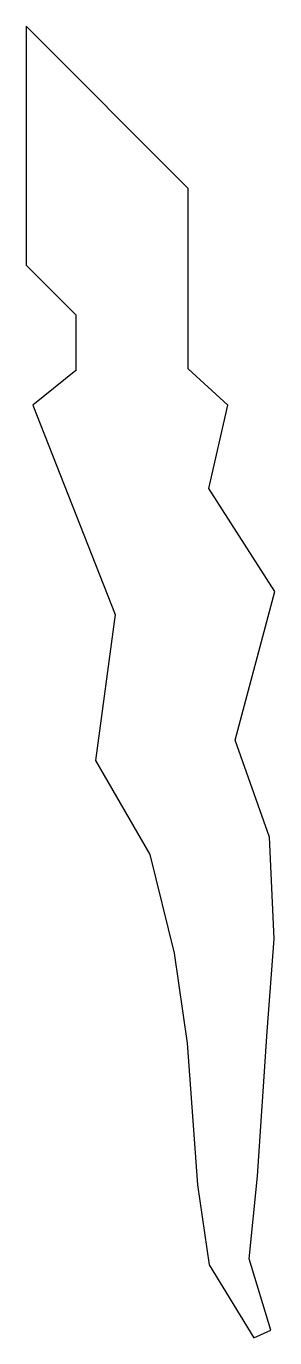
# Model space of a CAD drawing. Extents: x 0 to 7, y 0 to 36.6.
import ezdxf

# ---------------------------------------------------------------- set-up
doc = ezdxf.new("R2010")
doc.units = 0
doc.layers.add('Ebene_1', color=7, linetype='CONTINUOUS')

msp = doc.modelspace()

# ---------------------------------------------------------------- linework, layer by layer
at = {"layer": 'Ebene_1', "color": 7}
msp.add_lwpolyline([(0, 36.618332), (0, 29.947524), (1.390718, 28.556807), (1.390718, 27.003585), (0.185208, 26.037753), (2.487083, 20.192666), (1.93642, 16.120289), (3.458326, 13.489338), (4.142384, 10.73657), (4.506736, 8.223029), (4.79447, 4.271917), (5.118035, 2.037841), (6.364884, -0.000001), (6.840581, 0.215523), (6.235347, 2.199348), (6.470165, 4.515004), (6.741363, 8.546591), (6.935391, 11.141161), (6.810265, 13.974957), (5.846741, 16.686938), (6.955787, 20.840346), (5.114177, 23.709973), (5.641137, 26.037753), (4.531541, 27.050299), (4.531541, 32.086791), (0, 36.618332)], close=True, dxfattribs=at)

doc.saveas('drawing.dxf')
